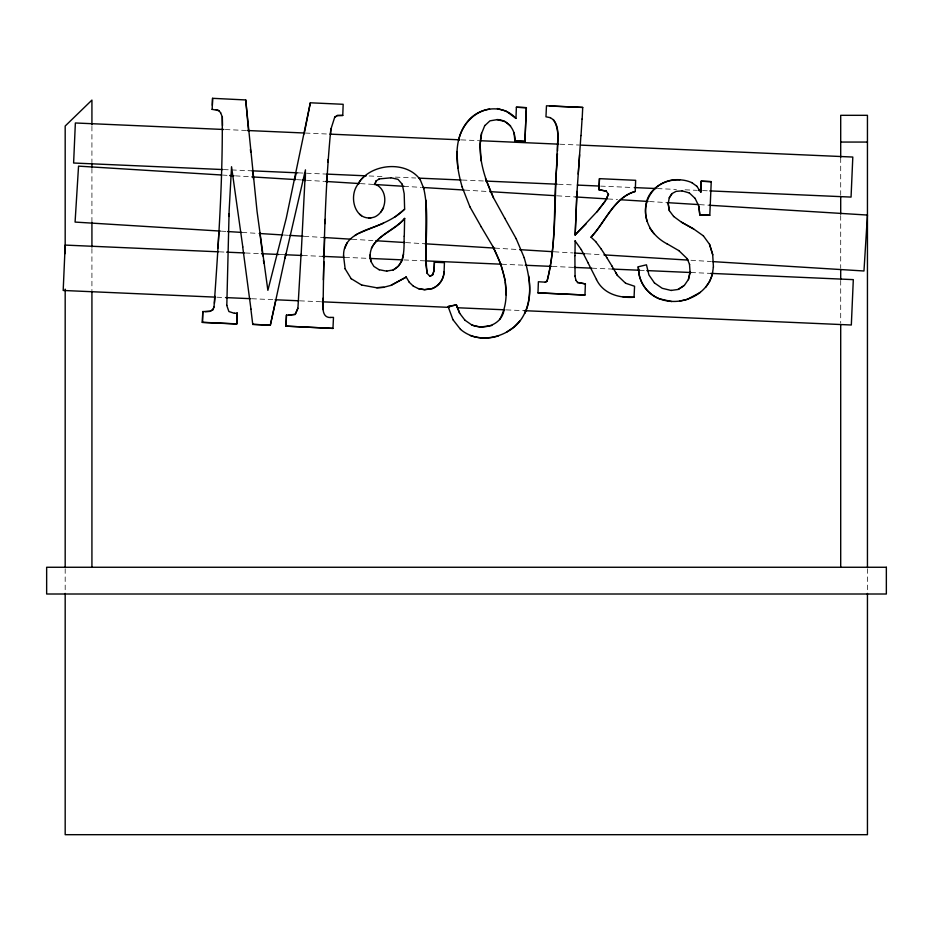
<?xml version="1.0" encoding="UTF-8"?>
<svg xmlns="http://www.w3.org/2000/svg" width="933" height="933" viewBox="0 0 933 933"><rect width="100%" height="100%" fill="white"/><g stroke="black" fill="none" stroke-linecap="round" stroke-linejoin="round"><path stroke-width="0.7" stroke-dasharray="4.67 3.5" d="M225.319 129.547L246.044 130.457M305.394 133.057L328.917 134.084M461.182 139.88L478.664 140.65M560.092 144.218L579.101 145.047M223.57 169.584L251.234 170.797M298.385 172.862L326.002 174.074M369.153 175.964L382.705 176.559M395.359 177.107L415.745 178.005M462.336 180.046L484.484 181.014M558.424 184.256L574.623 184.967M600.642 186.11L632.784 187.521M657.427 188.594L676.402 189.422M685.09 189.807L696.764 190.32M702.561 190.577L708.392 190.833M219.313 251.84L225.681 252.12M245.496 252.995L260.575 253.659M279.48 254.487L283.842 254.674M302.747 255.502L322.561 256.365M344.907 257.345L369.095 258.406M403.989 259.934L424.877 260.855M501.931 264.226L523.74 265.182M552.313 266.441L573.177 267.351M592.07 268.179L610.975 269.007M639.56 270.255L646.826 270.582M690.945 272.518L710.806 273.381M216.957 297.207L225.681 297.592M251.852 298.735L274.034 299.703M299.831 300.834L320.567 301.744M506.292 309.884L524.148 310.666M222.381 175.054L228.597 175.439M235.454 175.859L251.444 176.85M296.472 179.649L301.289 179.941M306.642 180.279L324.556 181.387M360.406 183.614L373.48 184.419M403.989 186.308L421.424 187.393M465.007 190.099L488.845 191.58M557.176 195.813L575.416 196.945M608.071 198.962L617.553 199.557M649.52 201.54L666.232 202.578M699.668 204.642L708.392 205.19M221.319 231.151L226.171 231.442M242.16 232.434L258.138 233.425M283.842 235.023L288.647 235.314M304.193 236.282L323.518 237.483M352.173 239.256L372.908 240.539M405.972 242.592L425.215 243.793M494.957 248.108L519.646 249.647M554.272 251.793L573.177 252.96M586.262 253.776L602.461 254.779M690.945 260.26L711.424 261.532M867.445 568.722L867.445 591.977M840.703 157.945L840.703 195.254M840.703 215.593L840.703 268.109M840.703 280.495L840.703 323.133M91.924 126.293L91.924 162.68M91.924 168.406L91.924 221.681M91.924 248.54L91.924 290.746M65.182 568.722L65.182 591.977"/><path stroke-width="1.4" d="M226.812 305.394L229.133 210.765L231.547 166.727L242.802 246.988M574.973 255.665L575.136 240.959M404.281 236.294L404.619 218.345C393.341 232.235 365.036 238.871 370.961 261.508M305.266 180.687L305.476 172.652M323.366 279.865L323.879 261.73M596.98 211.908L605.225 201.236L608.468 194.309L605.132 201.131L596.887 211.791L575.16 234.953L576.932 191.428M575.16 234.953L577.026 191.545L580.921 135.483M229.052 216.468L229.145 213.68M325.151 223.605L325.29 219.383M324.008 257.555L324.684 237.693M557.456 153.688C553.817 195.988 557.351 240.108 547.065 281.334L545.339 282.174L538.388 281.743L537.979 292.869L584.968 295.026L585.388 283.889L577.562 282.477L585.388 283.889M557.561 150.878C556.721 140.067 561.491 124.042 550.19 117.57M404.187 236.177C403.779 247.886 405.715 263.759 393.003 269.987L386.682 271.071M700.776 192.151L701.254 181.142L711.249 181.597L709.791 215.29L699.808 214.835L698.759 206.041M701.254 181.142L700.87 192.268L696.846 186.262M236.737 323.996L237.134 313.115L236.737 323.996L202.403 322.421L202.799 311.552L209.937 311.4L212.969 309.756L213.914 307.062M212.164 109.441L212.572 98.315L245.717 99.948L248.563 131.005M202.403 322.421L202.799 311.552M212.351 105.312L212.572 98.315M330.749 317.407L333.478 317.383L332.964 328.404L285.953 326.142L286.454 315.121L295.26 314.456L297.907 308.403L301.067 254.161M286.046 326.247L286.454 315.121M342.761 115.435L337.268 115.459L334.679 117.313L337.361 115.575L342.761 115.435L343.169 104.298L310.339 102.793L286.279 218.124L267.876 290.35L257.053 211.394L245.717 99.948M413.354 286.151L418.532 288.717L424.597 289.731L432.084 288.694A18.672 18.66 0 0 0 444.096 271.701L444.423 262.674L434.416 262.22L434.043 270.348L432.655 274.745L429.915 276.308L427.151 273.346L425.984 265.112L425.938 200.198M462.15 186.927C455.724 164.989 452.447 137.524 469.474 119.342C481.58 106.479 503.715 104.613 515.961 118.433L516.381 107.225L526.364 107.68L524.917 141.443L514.923 140.988L513.966 132.521M524.917 141.443L526.364 107.68L516.381 107.225M598.951 189.667L606.275 191.172L598.951 189.667L599.452 178.658L635.653 180.314L635.245 191.452C614.066 197.586 605.19 222.287 591.079 237.239M599.044 189.784L599.452 178.658M596.409 279.399C603.289 293.93 619.209 298.245 634.055 297.265L634.568 286.256L625.6 283.235M326.912 182.262L327.355 173.736M327.938 162.354L328.089 159.508M217.984 247.956L218.987 230.661M582.157 119.086L582.717 107.435L546.47 105.779L545.968 116.788L550.295 117.686M301.161 254.277L305.453 169.853L284.997 258.371M581.014 135.6L582.064 118.969M578.215 174.109L579.615 154.726M214.45 303.26L215.056 296.344M330.865 128.836C325.069 188.863 323.809 249.274 323.063 309.546M330.41 134.492L330.97 128.952L334.679 117.313M214.007 307.179C218.427 243.863 222.835 180.384 222.241 116.893M481.51 133.337C476.95 155.449 484.309 177.748 493.475 197.691M713.348 267.095L712.311 274.71L709.64 281.486L705.616 287.446M343.589 255.537C343.204 233.891 368.162 230.159 383.463 223.197M304.181 133.862L310.339 102.793M294.618 180.279L296.134 173.246M275.935 299.656L270.313 325.279L285.836 253.986M403.592 254.114L402.146 260.54L398.438 266.208L393.096 270.103M690 272.331L688.356 279.55L684.239 285.58M688.449 279.667L689.825 273.649M458.523 140.533C461.788 125.232 473.707 111.505 489.615 109.079M375.987 181.025L374.973 184.198L375.987 181.025L379.09 179.054M470.36 335.6C485.055 340.767 501.744 337.023 513.745 327.413C528.836 315.051 531.53 294.082 528.673 275.876M524.882 313.336C533.081 295.796 529.396 275.573 524.183 257.73M712.217 274.594C706.129 296.309 679.387 306.922 659.095 298.642A33.366 33.366 0 0 1 639.023 274.29L638.219 266.803L646.452 264.809L648.948 274.99L654.523 283.037M205.167 311.657L209.843 311.284L212.876 309.639L213.47 308.228M484.822 125.43L481.603 133.442L480.098 144.65L481.113 160.861M344.662 248.656L347.204 242.697M288.822 315.226L295.166 314.339L297.814 308.287M504.158 309.581C501.686 324.742 484.997 330.154 472.005 325.057M499.656 319.541C512.52 296.449 504.065 268.226 492.717 246.277M545.245 282.058L546.971 281.218C557.036 243.77 552.954 203.312 556.978 164.861C555.741 150.213 561.818 132.684 553.374 119.494M371.404 248.306C378.39 234.44 395.219 230.229 404.712 218.462M358.015 184.326L360.989 179.626L364.826 175.801M669.323 197.843L671.97 193.784M380.664 212.281L383.545 207.884M519.844 320.975L513.64 327.296L506.456 332.183M575.066 234.836L586.076 223.908M484.915 125.547L489.953 120.835L497.009 119.669L504.858 121.442L510.631 125.943M395.091 216.923L404.63 209.19C392.012 221.774 374.285 226.264 358.517 233.542M678.186 289.335L684.146 285.463M683.049 286.349L678.279 289.44L671.305 290.396M354.855 235.571L357.199 234.09M391.172 285.195L406.252 277.066L391.265 285.311L383.883 287.224L376.722 287.691M700.368 292.379L687.178 299.4L679.551 301.114M498.642 335.787C485.79 340.183 470.92 338.352 460.47 329.326M452.937 319.669L448.108 306.549L456.342 304.823L459.701 313.301M456.435 304.939L448.108 306.549M368.663 218.124L371.112 217.716M491.889 325.489L480.39 327.063L472.098 325.174L464.961 320.206M679.877 179.754C656.925 178.051 640.003 199.545 647.187 221.483M378.996 178.938L390.799 177.818M681.965 190.892L676.098 191.347L671.877 193.667L669.229 197.738L668.238 203.662L669.358 210.671M383.976 287.341L376.827 287.796L361.654 285.02M234.498 313.255L237.227 313.231M840.703 142.061L867.445 142.061M223.862 129.489L75.363 122.981L73.614 163.018L222.777 169.549M247.163 130.503L304.193 132.999M330.142 134.142L459.771 139.822M480.098 140.708L558.727 144.16M580.443 145.105L852.809 157.047L851.059 197.085L709.838 190.892M251.852 170.821L297.814 172.838M326.935 174.109L366.249 175.836M418.66 178.133L461.217 179.999M485.626 181.072L557.176 184.198M577.352 185.084L599.348 186.052M634.242 187.58L655.969 188.536M698.187 190.379L701.103 190.507M218.415 251.805L65.182 245.087L63.187 290.466L215.511 297.137M226.591 252.167L244.586 252.948M261.485 253.694L278.932 254.464M284.752 254.709L302.199 255.479M322.561 256.365L344.37 257.321M369.62 258.429L402.531 259.875M425.798 260.89L501.418 264.202M525.197 265.252L551.368 266.395M574.122 267.398L591.569 268.156M611.931 269.054L639.56 270.255M646.826 270.582L690.945 272.518M710.806 273.381L853.31 279.632L851.328 324.999L524.148 310.666M225.681 297.592L250.767 298.688M275.118 299.75L298.758 300.788M322.025 301.802L449.589 307.4M457.263 307.738L504.835 309.814M549.467 106.024L582.717 107.435M514.829 140.871L524.824 141.326M701.348 181.259L711.343 181.713M699.715 214.718L709.791 215.29M622.684 296.636L634.055 297.265M270.22 325.162L252.668 324.357L270.313 325.279M202.309 322.305L236.644 323.879M285.953 326.142L332.964 328.404M221.319 174.984L78.547 166.132L75.083 222.077L220.363 231.081M229.646 175.497L234.008 175.777M251.852 176.885L295.469 179.579M302.292 180.011L305.651 180.221M325.535 181.445L359.45 183.556M373.981 184.454L403.989 186.308M422.871 187.486L464.133 190.04M489.708 191.627L555.73 195.72M575.416 196.945L607.383 198.927M620.457 199.732L648.062 201.446M666.943 202.624L698.91 204.595M709.08 205.237L867.445 215.056L863.97 270.99L712.754 261.613M227.629 231.536L241.682 232.41M259.129 233.483L282.839 234.964M289.662 235.384L303.178 236.224M323.518 237.483L351.123 239.198M375.824 240.726L404.875 242.522M425.215 243.793L494.665 248.096M519.646 249.647L553.059 251.712M574.623 253.053L585.026 253.694M603.919 254.872L688.181 260.097M212.071 109.324L218.94 110.677L216.258 109.651M418.439 288.6L424.503 289.615L431.979 288.577A18.672 18.66 0 0 0 444.003 271.585M379.16 269.707L386.775 271.188M496.904 119.552C508.147 119.646 515.832 130.27 514.923 140.988M390.705 177.702L397.994 179.346L402.345 184.384M671.678 301.557L659.188 298.758A33.366 33.366 0 0 1 639.117 274.407L638.219 266.803M671.398 290.513L662.232 288.297L654.43 282.921M691.843 182.67C673.16 174.156 647.175 185.107 645.648 206.986C644.085 222.94 653.112 236.504 666.943 243.805M681.871 190.775L689.335 192.968M330.842 317.523C320.602 317.978 323.366 304.893 322.946 298.257M497.417 108.531L506.222 111.167L515.867 118.316M234.591 313.371L228.9 311.54L226.719 305.278M681.487 222.159L693.534 228.877L703.412 235.886M693.627 228.993L681.58 222.276L673.591 216.409M666.85 243.688L678.862 250.65M374.879 184.081C388.699 189.446 387.557 211.15 374.669 216.969C356.091 223.174 348.312 198.472 357.176 185.387C368.383 163.508 406.252 159.461 420.386 179.952M351.1 278.629L361.759 285.136M379.253 269.824L373.888 266.418L370.868 261.392L370.086 254.826M691.75 182.553L696.939 186.378M359.555 214.205L361.514 215.803M689.242 192.851L695.167 198.461M595.744 241.659L590.986 237.122C605.074 222.334 614.101 197.061 635.245 191.452M409.26 282.267L413.447 286.268M625.693 283.352L617.354 275.375L615.652 272.401M678.769 250.534L687.306 258.791M584.968 295.026L537.979 292.869M434.416 262.22L434.137 270.465L432.749 274.862L429.915 276.308M427.151 273.346C423.745 245.962 430.02 216.223 423.769 188.571M218.847 110.56L220.678 112.858M452.832 319.553L460.564 329.442M575.894 280.308L577.655 282.594M465.054 320.322L459.596 313.185L456.342 304.823M649.776 228.2L653.986 233.751M673.696 216.526L669.264 210.555L668.145 203.546M595.651 241.542L601.19 248.994M703.319 235.769L709.616 244.446L712.789 254.837M575.043 240.842L581.376 249.717M606.182 191.055L608.561 194.426M601.097 248.878L606.835 257.66M606.742 257.543L611.966 266.045M345.047 268.692L351.193 278.745M481.23 226.859L492.811 246.394L500.764 264.004L505.231 280.471M406.147 276.949L409.354 282.384M611.873 265.928L617.448 275.492M469.812 206.683L481.323 226.976M504.73 218.205L516.287 238.883M504.823 218.322L493.382 197.574L485.475 178.425M581.282 249.601L588.07 262.838M587.977 262.721L596.502 279.515M695.073 198.344L698.852 206.158L699.808 214.835M516.194 238.766L524.276 257.846M420.293 179.847L423.862 188.688M687.213 258.674L689.604 264.575M220.585 112.741L222.334 117.01L222.521 125.582M462.057 186.81L469.905 206.799M709.523 244.329L712.695 254.721L713.442 267.211M574.973 276.051L575.988 280.425M402.251 184.268L404.187 193.691L404.63 209.19M262.768 255.899L259.829 232.982M263.421 260.214L263.852 263.094M242.697 246.872L250.965 309.138M343.496 255.42L345.14 268.809M250.872 309.021L252.761 324.474M252.598 170.564L253.531 179.043M250.417 149.338L250.709 152.172M689.51 264.459L690.093 272.448M505.324 281.918L506.153 294.991M456.948 151.473L457.881 168.208M574.88 255.549L575.066 276.168M867.445 567.264L867.445 115.319L840.703 115.319L840.703 157.467M867.445 593.423L867.445 834.685L65.182 834.685L65.182 593.423M840.703 196.63L840.703 214.135M840.703 269.357L840.703 279.538M840.703 324.532L840.703 567.264M91.924 124.835L91.924 100.099L65.182 126.025L65.182 253.613M91.924 163.811L91.924 167.042M91.924 222.346L91.924 247.093M91.924 291.726L91.924 567.264M65.182 289.125L65.182 567.264M886.35 567.264L46.65 567.264L46.65 594.006L886.35 594.006L886.35 567.264"/></g></svg>
